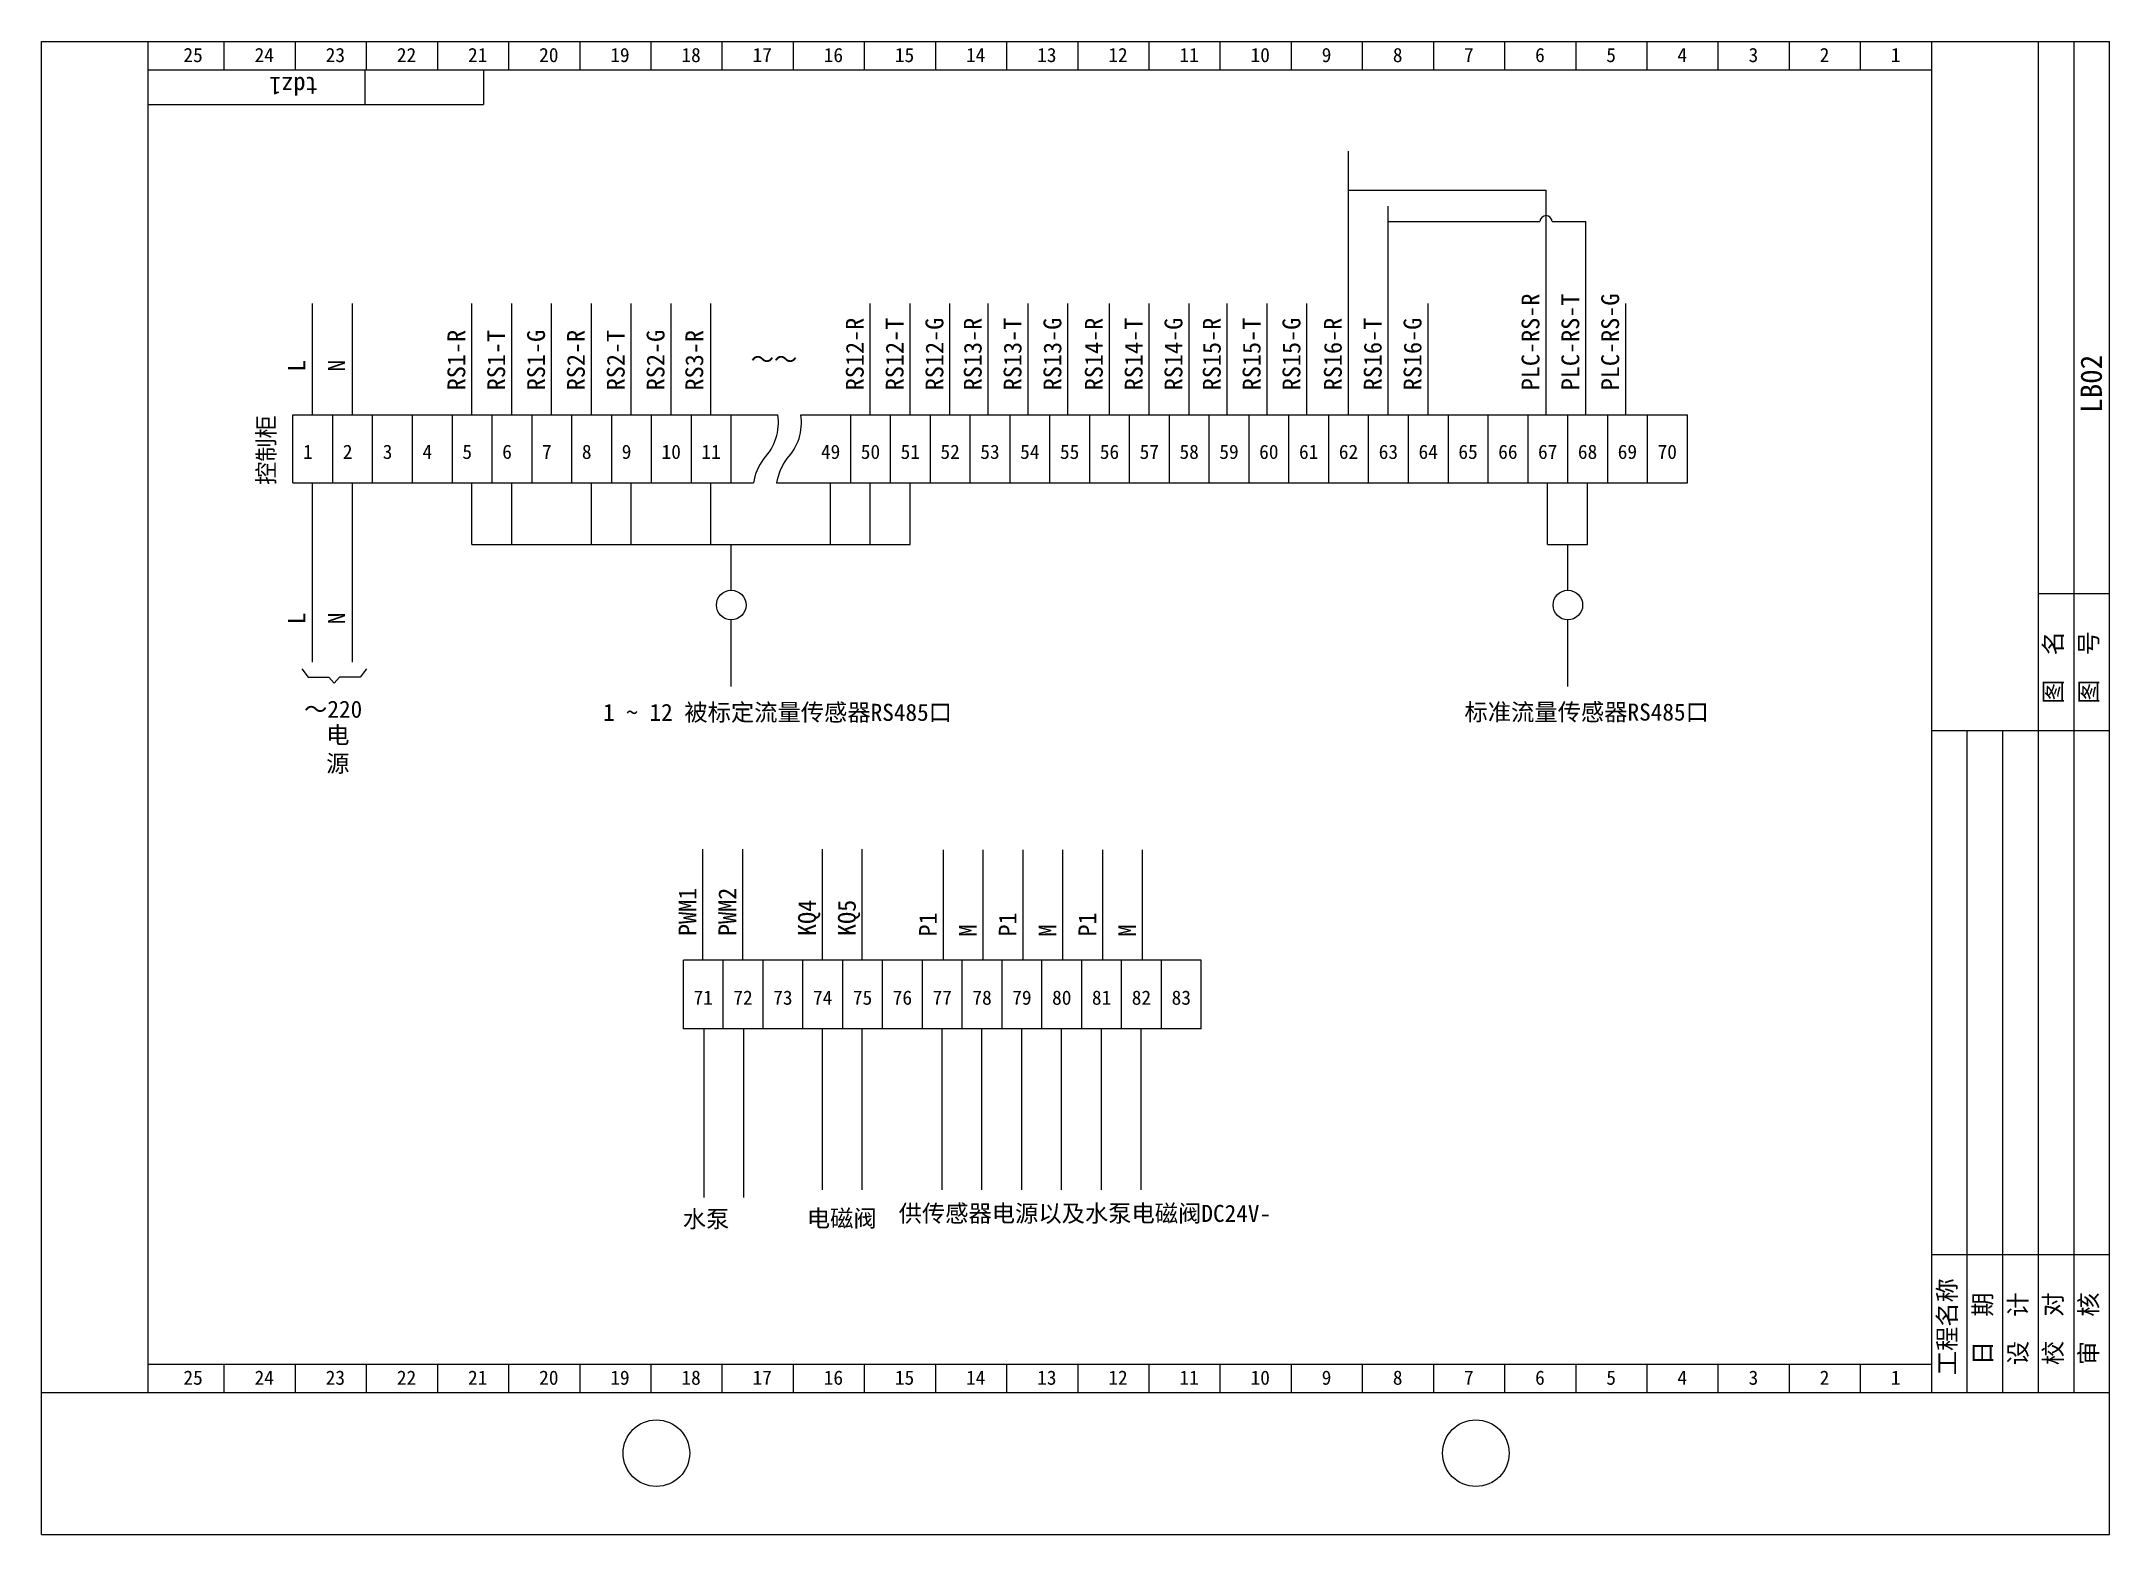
# Model space of a CAD drawing. Extents: x 435 to 726, y -17 to 193.
import ezdxf

# ---------------------------------------------------------------- set-up
doc = ezdxf.new("R2010")
doc.units = 0
doc.header["$LTSCALE"] = 0.5
doc.layers.get('0').update_dxf_attribs({"linetype": 'CONTINUOUS'})

msp = doc.modelspace()

# ---------------------------------------------------------------- linework, layer by layer
for p, q in [((434.94, -16.51), (434.94, 193.49)), ((434.94, 193.49), (725.66, 193.49)), ((449.94, 3.49), (449.94, 193.49)), ((449.94, 193.49), (700.66, 193.49)), ((460.66, 189.49), (460.66, 193.49)), ((470.66, 189.49), (470.66, 193.49)), ((480.66, 189.49), (480.66, 193.49)), ((490.66, 189.49), (490.66, 193.49)), ((500.66, 189.49), (500.66, 193.49)), ((510.66, 189.49), (510.66, 193.49)), ((520.66, 189.49), (520.66, 193.49)), ((530.66, 189.49), (530.66, 193.49)), ((540.66, 189.49), (540.66, 193.49)), ((550.66, 189.49), (550.66, 193.49)), ((560.66, 189.49), (560.66, 193.49)), ((570.66, 189.49), (570.66, 193.49)), ((580.66, 189.49), (580.66, 193.49)), ((590.66, 189.49), (590.66, 193.49)), ((600.66, 189.49), (600.66, 193.49)), ((610.66, 189.49), (610.66, 193.49)), ((620.66, 189.49), (620.66, 193.49)), ((630.66, 189.49), (630.66, 193.49)), ((640.66, 189.49), (640.66, 193.49)), ((650.66, 189.49), (650.66, 193.49)), ((660.66, 189.49), (660.66, 193.49)), ((670.66, 189.49), (670.66, 193.49)), ((680.66, 189.49), (680.66, 193.49)), ((690.66, 189.49), (690.66, 193.49)), ((700.66, 3.49), (700.66, 193.49)), ((715.66, 3.49), (715.66, 193.49)), ((720.66, 3.49), (720.66, 193.49)), ((725.66, -16.51), (725.66, 193.49)), ((449.94, 189.49), (700.66, 189.49)), ((480.4, 189.49), (480.4, 184.61)), ((497.08, 189.49), (497.08, 184.61)), ((449.94, 184.61), (497.08, 184.61)), ((715.66, 115.85), (725.66, 115.85)), ((700.66, 96.6), (725.66, 96.6)), ((705.66, 3.49), (705.66, 96.6)), ((710.66, 3.49), (710.66, 96.6)), ((700.66, 22.87), (725.66, 22.87)), ((449.94, 7.49), (700.66, 7.49)), ((460.66, 3.49), (460.66, 7.49)), ((470.66, 3.49), (470.66, 7.49)), ((480.66, 3.49), (480.66, 7.49)), ((490.66, 3.49), (490.66, 7.49)), ((500.66, 3.49), (500.66, 7.49)), ((510.66, 3.49), (510.66, 7.49)), ((520.66, 3.49), (520.66, 7.49)), ((530.66, 3.49), (530.66, 7.49)), ((540.66, 3.49), (540.66, 7.49)), ((550.66, 3.49), (550.66, 7.49)), ((560.66, 3.49), (560.66, 7.49)), ((570.66, 3.49), (570.66, 7.49)), ((580.66, 3.49), (580.66, 7.49)), ((590.66, 3.49), (590.66, 7.49)), ((600.66, 3.49), (600.66, 7.49)), ((610.66, 3.49), (610.66, 7.49)), ((620.66, 3.49), (620.66, 7.49)), ((630.66, 3.49), (630.66, 7.49)), ((640.66, 3.49), (640.66, 7.49)), ((650.66, 3.49), (650.66, 7.49)), ((660.66, 3.49), (660.66, 7.49)), ((670.66, 3.49), (670.66, 7.49)), ((680.66, 3.49), (680.66, 7.49)), ((690.66, 3.49), (690.66, 7.49)), ((434.94, 3.49), (725.66, 3.49)), ((434.94, -16.51), (725.66, -16.51))]:
    msp.add_line(p, q)
at = {"ltscale": 0.5}
for p, q in [((618.66, 141.04), (618.66, 178.04)), ((618.66, 172.54), (646.44, 172.54)), ((646.44, 141.04), (646.44, 172.54)), ((624.26, 141.04), (624.26, 170.29)), ((624.26, 168.14), (645.59, 168.14)), ((647.29, 168.14), (652.04, 168.14)), ((652.04, 141.04), (652.04, 168.14)), ((473.06, 141.04), (473.06, 156.62)), ((478.66, 141.04), (478.66, 156.62)), ((495.46, 141.04), (495.46, 156.62)), ((501.06, 141.04), (501.06, 156.62)), ((506.66, 141.04), (506.66, 156.62)), ((512.26, 141.04), (512.26, 156.62)), ((517.86, 141.04), (517.86, 156.62)), ((523.46, 141.04), (523.46, 156.62)), ((529.06, 141.04), (529.06, 156.62)), ((551.46, 141.04), (551.46, 156.62)), ((557.06, 141.04), (557.06, 156.62)), ((562.66, 141.04), (562.66, 156.62)), ((568.04, 141.04), (568.04, 156.62)), ((573.64, 141.04), (573.64, 156.62)), ((579.24, 141.04), (579.24, 156.62)), ((585.06, 141.04), (585.06, 156.62)), ((590.66, 141.04), (590.66, 156.62)), ((596.26, 141.04), (596.26, 156.62)), ((601.64, 141.04), (601.64, 156.62)), ((607.24, 141.04), (607.24, 156.62)), ((612.84, 141.04), (612.84, 156.62)), ((629.86, 141.04), (629.86, 156.62)), ((657.64, 141.04), (657.64, 156.62)), ((470.31, 140.97), (538.46, 140.97)), ((470.31, 131.39), (470.31, 140.97)), ((475.91, 140.97), (538.46, 140.97)), ((475.91, 131.39), (475.91, 140.97)), ((481.51, 131.39), (481.51, 140.97)), ((487.11, 131.39), (487.11, 140.97)), ((492.71, 131.39), (492.71, 140.97)), ((498.31, 131.39), (498.31, 140.97)), ((503.91, 131.39), (503.91, 140.97)), ((509.51, 131.39), (509.51, 140.97)), ((515.11, 131.39), (515.11, 140.97)), ((520.71, 131.39), (520.71, 140.97)), ((526.31, 131.39), (526.31, 140.97)), ((531.91, 131.39), (531.91, 140.97)), ((541.71, 140.97), (632.71, 140.97)), ((541.71, 140.97), (666.31, 140.97)), ((548.71, 131.39), (548.71, 140.97)), ((554.31, 131.39), (554.31, 140.97)), ((559.91, 131.39), (559.91, 140.97)), ((565.51, 131.39), (565.51, 140.97)), ((571.11, 131.39), (571.11, 140.97)), ((576.71, 131.39), (576.71, 140.97)), ((582.31, 131.39), (582.31, 140.97)), ((587.91, 131.39), (587.91, 140.97)), ((593.51, 131.39), (593.51, 140.97)), ((599.11, 131.39), (599.11, 140.97)), ((604.71, 131.39), (604.71, 140.97)), ((610.31, 131.39), (610.31, 140.97)), ((615.91, 131.39), (615.91, 140.97)), ((621.51, 131.39), (621.51, 140.97)), ((627.11, 131.39), (627.11, 140.97)), ((632.71, 131.39), (632.71, 140.97)), ((638.31, 131.39), (638.31, 140.97)), ((638.31, 131.39), (638.31, 140.97)), ((643.91, 131.39), (643.91, 140.97)), ((643.91, 131.39), (643.91, 140.97)), ((649.51, 131.39), (649.51, 140.97)), ((649.51, 131.39), (649.51, 140.97)), ((655.11, 131.39), (655.11, 140.97)), ((655.11, 131.39), (655.11, 140.97)), ((660.71, 131.39), (660.71, 140.97)), ((660.71, 131.39), (660.71, 140.97)), ((666.31, 131.39), (666.31, 140.97)), ((666.31, 131.39), (666.31, 140.97)), ((470.31, 131.39), (535.03, 131.39)), ((473.06, 106.2), (473.06, 131.39)), ((475.91, 131.39), (535.03, 131.39)), ((478.66, 106.2), (478.66, 131.39)), ((495.46, 122.75), (495.46, 131.37)), ((501.06, 122.75), (501.06, 131.37)), ((512.26, 122.75), (512.26, 131.37)), ((517.86, 122.75), (517.86, 131.37)), ((529.06, 122.75), (529.06, 131.37)), ((538.28, 131.39), (632.71, 131.39)), ((538.28, 131.39), (666.31, 131.39)), ((545.86, 122.75), (545.86, 131.37)), ((551.46, 122.75), (551.46, 131.37)), ((557.06, 122.75), (557.06, 131.37)), ((646.66, 122.75), (646.66, 131.37)), ((652.26, 122.75), (652.26, 131.37)), ((495.46, 122.75), (557.06, 122.75)), ((531.91, 116.3), (531.91, 122.75)), ((646.66, 122.75), (652.26, 122.75)), ((649.51, 116.3), (649.51, 122.75)), ((531.91, 102.78), (531.91, 112.14)), ((649.51, 102.78), (649.51, 112.14)), ((471.56, 105.27), (472.44, 104.1)), ((480.64, 105.27), (479.76, 104.1)), ((472.44, 104.1), (475.37, 104.1)), ((475.37, 104.1), (476.1, 103.22)), ((476.83, 104.1), (476.1, 103.22)), ((479.76, 104.1), (476.83, 104.1)), ((527.94, 64.29), (527.94, 79.87)), ((533.54, 64.29), (533.54, 79.87)), ((544.74, 64.29), (544.74, 79.87)), ((550.34, 64.29), (550.34, 79.87)), ((561.74, 64.29), (561.74, 79.8)), ((567.34, 64.29), (567.34, 79.8)), ((572.94, 64.29), (572.94, 79.8)), ((578.54, 64.29), (578.54, 79.8)), ((584.14, 64.29), (584.14, 79.8)), ((589.74, 64.29), (589.74, 79.8)), ((525.19, 54.63), (525.19, 64.29)), ((597.99, 64.29), (525.19, 64.29)), ((530.79, 54.63), (530.79, 64.28)), ((536.39, 54.63), (536.39, 64.28)), ((541.99, 54.63), (541.99, 64.29)), ((547.59, 54.63), (547.59, 64.29)), ((553.19, 54.63), (553.19, 64.29)), ((558.79, 54.63), (558.79, 64.29)), ((564.39, 54.63), (564.39, 64.29)), ((569.99, 54.63), (569.99, 64.29)), ((569.99, 54.63), (569.99, 64.29)), ((575.59, 54.63), (575.59, 64.29)), ((575.59, 54.63), (575.59, 64.29)), ((581.19, 54.63), (581.19, 64.29)), ((581.19, 54.63), (581.19, 64.29)), ((586.79, 54.63), (586.79, 64.29)), ((586.79, 54.63), (586.79, 64.29)), ((592.39, 54.63), (592.39, 64.29)), ((592.39, 54.63), (592.39, 64.29)), ((597.99, 54.63), (597.99, 64.29)), ((597.99, 54.63), (597.99, 64.29)), ((597.99, 54.63), (525.19, 54.63)), ((528.09, 30.91), (528.09, 54.63)), ((533.69, 30.91), (533.69, 54.63)), ((544.74, 31.98), (544.74, 54.61)), ((550.34, 31.98), (550.34, 54.61)), ((561.54, 31.98), (561.54, 54.61)), ((567.14, 31.98), (567.14, 54.61)), ((572.74, 31.98), (572.74, 54.61)), ((578.34, 31.98), (578.34, 54.61)), ((583.94, 31.98), (583.94, 54.61)), ((589.54, 31.98), (589.54, 54.61))]:
    msp.add_line(p, q, dxfattribs=at)
for centre in [(531.91, 114.22), (649.51, 114.22)]:
    msp.add_circle(centre, 2.08, dxfattribs=at)
for centre in [(521.39, -5.05), (636.58, -5.05)]:
    msp.add_circle(centre, 4.68)
for centre, radius, start, end in [((646.44, 168.14), 0.847, 0, 180), ((531.23, 139.89), 7.31, 315.9032, 8.4655), ((534.48, 139.89), 7.31, 315.9032, 8.4655), ((542.99, 130.04), 8.07, 143.7598, 170.3933), ((546.24, 130.04), 8.07, 143.7598, 170.3933)]:
    msp.add_arc(centre, radius, start, end, dxfattribs=at)

# ---------------------------------------------------------------- texts
at = {"attachment_point": 1}
for s, insert, char_height, width in [('25', (454.91, 192.57), 2, 13.8727), ('24', (464.91, 192.57), 2, 13.8727), ('23', (474.91, 192.57), 2, 13.8727), ('22', (484.91, 192.57), 2, 13.8727), ('21', (494.91, 192.57), 2, 13.8727), ('20', (504.91, 192.57), 2, 13.8727), ('19', (514.91, 192.57), 2, 13.8727), ('18', (524.91, 192.57), 2, 13.8727), ('17', (534.91, 192.57), 2, 13.8727), ('16', (544.91, 192.57), 2, 13.8727), ('15', (554.91, 192.57), 2, 13.8727), ('14', (564.91, 192.57), 2, 13.8727), ('13', (574.91, 192.57), 2, 13.8727), ('12', (584.91, 192.57), 2, 13.8727), ('11', (594.91, 192.57), 2, 13.8727), ('10', (604.91, 192.57), 2, 13.8727), ('9', (614.91, 192.57), 2, 13.8727), ('8', (624.91, 192.57), 2, 13.8727), ('7', (634.91, 192.57), 2, 13.8727), ('6', (644.91, 192.57), 2, 13.8727), ('5', (654.91, 192.57), 2, 13.8727), ('4', (664.91, 192.57), 2, 13.8727), ('3', (674.91, 192.57), 2, 13.8727), ('2', (684.91, 192.57), 2, 13.8727), ('1', (694.91, 192.57), 2, 13.8727), ('{\\fSimSun|b0|i0|c134|p2;～～}', (534.65, 149.98), 2.4, 11.2556), ('1', (471.72, 136.77), 2, 11.0982), ('2', (477.32, 136.77), 2, 11.0982), ('3', (482.92, 136.77), 2, 11.0982), ('4', (488.52, 136.77), 2, 11.0982), ('5', (494.12, 136.77), 2, 11.0982), ('6', (499.72, 136.77), 2, 11.0982), ('7', (505.32, 136.77), 2, 11.0982), ('8', (510.92, 136.77), 2, 11.0982), ('9', (516.52, 136.77), 2, 11.0982), ('10', (522.12, 136.77), 2, 11.0982), ('11', (527.72, 136.77), 2, 11.0982), ('49', (544.52, 136.77), 2, 11.0982), ('50', (550.12, 136.77), 2, 11.0982), ('51', (555.72, 136.77), 2, 11.0982), ('52', (561.32, 136.77), 2, 11.0982), ('53', (566.92, 136.77), 2, 11.0982), ('54', (572.52, 136.77), 2, 11.0982), ('55', (578.12, 136.77), 2, 11.0982), ('56', (583.72, 136.77), 2, 11.0982), ('57', (589.32, 136.77), 2, 11.0982), ('58', (594.92, 136.77), 2, 11.0982), ('59', (600.52, 136.77), 2, 11.0982), ('60', (606.12, 136.77), 2, 11.0982), ('61', (611.72, 136.77), 2, 11.0982), ('62', (617.32, 136.77), 2, 11.0982), ('63', (622.92, 136.77), 2, 11.0982), ('64', (628.52, 136.77), 2, 11.0982), ('65', (634.12, 136.77), 2, 11.0982), ('66', (639.72, 136.77), 2, 11.0982), ('67', (645.32, 136.77), 2, 11.0982), ('68', (650.92, 136.77), 2, 11.0982), ('69', (656.52, 136.77), 2, 11.0982), ('70', (662.12, 136.77), 2, 11.0982), ('\\f宋体|b0|i0|c134|p2;～\\f宋体|b0|i0|c0|p2;220', (471.87, 100.77), 2.4, 11.2556), ('\\A1;{\\fSimSun|b0|i0|c134|p2;1 ~ 12 被标定流量传感器RS485口}', (513.89, 100.33), 2.4, 57.1305), ('{\\fSimSun|b0|i0|c134|p2;标准流量传感器RS485口}', (634.98, 100.37), 2.4, 57.1305), ('\\f宋体|b0|i0|c134|p2;电源', (474.98, 97.14), 2.4, 0.3583), ('71', (526.61, 60.01), 2, 11.0982), ('72', (532.21, 60.01), 2, 11.0982), ('73', (537.81, 60.01), 2, 11.0982), ('74', (543.41, 60.01), 2, 11.0982), ('75', (549.01, 60.01), 2, 11.0982), ('76', (554.61, 60.01), 2, 11.0982), ('77', (560.21, 60.01), 2, 11.0982), ('78', (565.81, 60.01), 2, 11.0982), ('79', (571.41, 60.01), 2, 11.0982), ('80', (577.01, 60.01), 2, 11.0982), ('81', (582.61, 60.01), 2, 11.0982), ('82', (588.21, 60.01), 2, 11.0982), ('83', (593.81, 60.01), 2, 11.0982), ('{\\fSimSun|b0|i0|c134|p2;水泵}', (525.1, 29.08), 2.4, 7.8838), ('{\\fSimSun|b0|i0|c134|p2;电磁阀}', (542.54, 29.17), 2.4, 12.4797), ('{\\fSimSun|b0|i0|c134|p2;供传感器电源以及水泵电磁阀DC24V-}', (555.44, 29.87), 2.4, 75.7426), ('25', (454.91, 6.57), 2, 13.8727), ('24', (464.91, 6.57), 2, 13.8727), ('23', (474.91, 6.57), 2, 13.8727), ('22', (484.91, 6.57), 2, 13.8727), ('21', (494.91, 6.57), 2, 13.8727), ('20', (504.91, 6.57), 2, 13.8727), ('19', (514.91, 6.57), 2, 13.8727), ('18', (524.91, 6.57), 2, 13.8727), ('17', (534.91, 6.57), 2, 13.8727), ('16', (544.91, 6.57), 2, 13.8727), ('15', (554.91, 6.57), 2, 13.8727), ('14', (564.91, 6.57), 2, 13.8727), ('13', (574.91, 6.57), 2, 13.8727), ('12', (584.91, 6.57), 2, 13.8727), ('11', (594.91, 6.57), 2, 13.8727), ('10', (604.91, 6.57), 2, 13.8727), ('9', (614.91, 6.57), 2, 13.8727), ('8', (624.91, 6.57), 2, 13.8727), ('7', (634.91, 6.57), 2, 13.8727), ('6', (644.91, 6.57), 2, 13.8727), ('5', (654.91, 6.57), 2, 13.8727), ('4', (664.91, 6.57), 2, 13.8727), ('3', (674.91, 6.57), 2, 13.8727), ('2', (684.91, 6.57), 2, 13.8727), ('1', (694.91, 6.57), 2, 13.8727)]:
    msp.add_mtext(s, dxfattribs=dict(at, insert=insert, char_height=char_height, width=width))
at = {"ltscale": 0.5, "insert": (473.78, 185.98), "char_height": 2.5, "width": 19.7563, "attachment_point": 1, "rotation": 180}
msp.add_mtext('tdz1', dxfattribs=at)
at = {"attachment_point": 1, "rotation": 90}
for s, insert, char_height, width in [('PLC-RS-R', (643.01, 144.42), 2.5, 13.8727), ('PLC-RS-T', (648.61, 144.42), 2.5, 13.8727), ('PLC-RS-G', (654.21, 144.42), 2.5, 13.8727), ('RS12-R', (548.03, 144.42), 2.5, 13.8727), ('RS12-T', (553.63, 144.42), 2.5, 13.8727), ('RS12-G', (559.23, 144.42), 2.5, 13.8727), ('RS13-R', (564.61, 144.42), 2.5, 13.8727), ('RS13-T', (570.21, 144.42), 2.5, 13.8727), ('RS13-G', (575.81, 144.42), 2.5, 13.8727), ('RS14-R', (581.63, 144.42), 2.5, 13.8727), ('RS14-T', (587.23, 144.42), 2.5, 13.8727), ('RS14-G', (592.83, 144.42), 2.5, 13.8727), ('RS15-R', (598.21, 144.42), 2.5, 13.8727), ('RS15-T', (603.81, 144.42), 2.5, 13.8727), ('RS15-G', (609.41, 144.42), 2.5, 13.8727), ('RS16-R', (615.23, 144.42), 2.5, 13.8727), ('RS16-T', (620.83, 144.42), 2.5, 13.8727), ('RS16-G', (626.43, 144.42), 2.5, 13.8727), ('RS1-R', (492.03, 144.42), 2.5, 13.8727), ('RS1-T', (497.63, 144.42), 2.5, 13.8727), ('RS1-G', (503.23, 144.42), 2.5, 13.8727), ('RS2-R', (508.83, 144.42), 2.5, 13.8727), ('RS2-T', (514.43, 144.42), 2.5, 13.8727), ('RS2-G', (520.03, 144.42), 2.5, 13.8727), ('RS3-R', (525.47, 144.39), 2.5, 13.8727), ('L', (469.63, 147.06), 2.4, 11.0982), ('N', (475.23, 147.06), 2.4, 11.0982), ('LB02', (721.57, 141.25), 3, 13.8727), ('{\\fSimSun|b0|i0|c134|p2;控制柜}', (465.34, 131.11), 2.4, 17.6307), ('L', (469.63, 111.52), 2.4, 11.0982), ('N', (475.23, 111.52), 2.4, 11.0982), ('\\f宋体|b0|i0|c134|p2;图  名', (716.46, 100.34), 2.5, 20.5327), ('\\f宋体|b0|i0|c134|p2;图  号', (721.46, 100.34), 2.5, 20.5327), ('PWM1', (524.51, 67.67), 2.5, 13.8727), ('PWM2', (530.11, 67.67), 2.5, 13.8727), ('KQ4', (541.31, 67.67), 2.5, 13.8727), ('KQ5', (546.91, 67.67), 2.5, 13.8727), ('P1', (558.31, 67.6), 2.5, 13.8727), ('P1', (569.51, 67.6), 2.5, 13.8727), ('P1', (580.71, 67.6), 2.5, 13.8727), ('M', (563.91, 67.6), 2.5, 13.8727), ('M', (575.11, 67.6), 2.5, 13.8727), ('M', (586.31, 67.6), 2.5, 13.8727), ('\\f宋体|b0|i0|c134|p2;工程名称', (701.56, 5.92), 2.5, 20.5327), ('\\f宋体|b0|i0|c134|p2;日  期', (706.56, 7.33), 2.5, 20.5327), ('\\f宋体|b0|i0|c134|p2;设  计', (711.53, 7.33), 2.5, 20.5327), ('\\f宋体|b0|i0|c134|p2;校  对', (716.46, 7.33), 2.5, 20.5327), ('\\f宋体|b0|i0|c134|p2;审  核', (721.46, 7.33), 2.5, 20.5327)]:
    msp.add_mtext(s, dxfattribs=dict(at, insert=insert, char_height=char_height, width=width))

doc.saveas('drawing.dxf')
